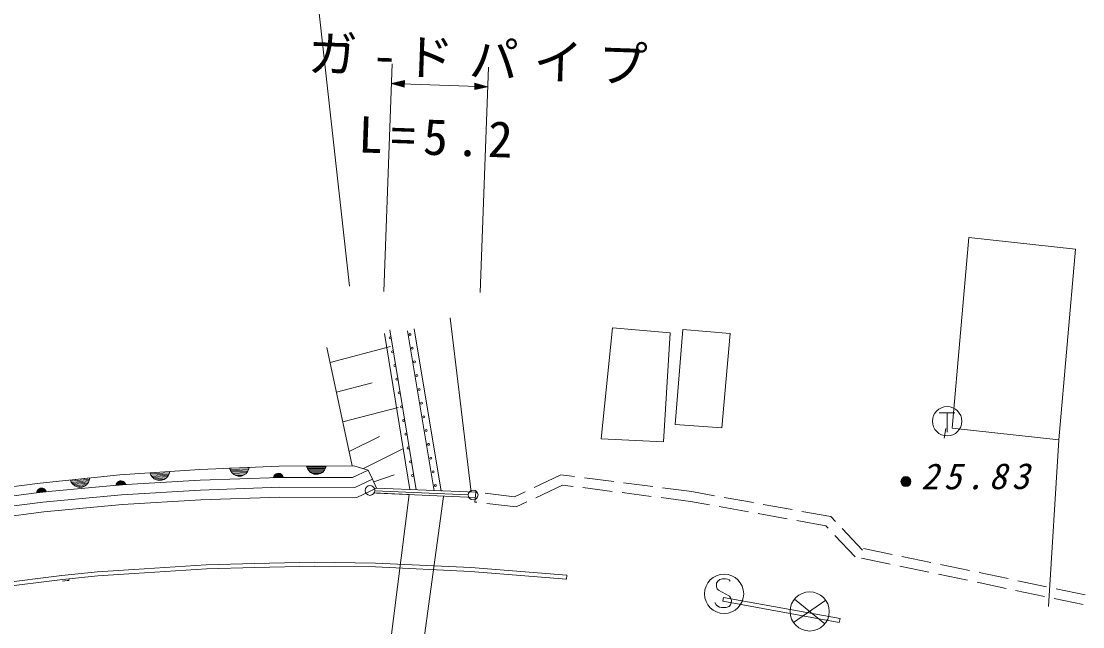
# Model space of a CAD drawing. Units: millimetres, scale not verified. Extents: x 39871 to 677802, y 19935 to 378772.
# Drawn here: x 275043 to 328753, y 280936 to 311566 of the extents above; entities that cross this region are included whole.
import ezdxf

# ---------------------------------------------------------------- set-up
doc = ezdxf.new("R2010")
doc.units = ezdxf.units.MM
doc.header["$LTSCALE"] = 996.768
doc.linetypes.add('USER1', pattern=[2, 1.5, -0.5])
doc.layers.add('S-SUV', color=7, linetype='Continuous', lineweight=13)
doc.layers.add('S-SUV-BORD', color=30, linetype='USER1', lineweight=13)
doc.styles.add('ＭＳ ゴシック', font='')
doc.styles.get('ＭＳ ゴシック').set_extended_font_data('MS Gothic')

# ---------------------------------------------------------------- blocks, each defined once
blk = doc.blocks.new('BUHIN1')
at = {"color": 7, "linetype": 'Continuous', "lineweight": 13}
for p, q in [((792.4, 598.1), (-792.4, -593.1)), ((-792.4, 598.1), (792.4, -593.1))]:
    blk.add_line(p, q, dxfattribs=at)
blk.add_circle((0, 0), 991.8, dxfattribs=at)
blk = doc.blocks.new('BUHIN5')
at = {"color": 7, "linetype": 'Continuous', "lineweight": 13}
blk.add_lwpolyline([(286.3, 653.3), (229.5, 711.2), (153.5, 743.4), (48.2, 759.7), (-106.2, 754.3), (-234.4, 714.9), (-341.4, 636.4), (-402.3, 524.5), (-403.3, 409.8), (-395.7, 335.2), (-352.4, 237), (-280.7, 184.7), (273.1, -110.1), (336, -197.7), (380.2, -320.8), (374.5, -440.7), (342.9, -536.6), (276.3, -628.7), (123.5, -678.9), (-105.6, -686.9), (-205.8, -675.4), (-302, -633.9), (-384.3, -562), (-458, -449.9)], dxfattribs=at)
blk.add_circle((0, 0), 991.8, dxfattribs=at)
blk = doc.blocks.new('BUHIN7')
at = {"color": 7, "linetype": 'Continuous', "lineweight": 13}
blk.add_circle((0, 0), 248, dxfattribs=at)

msp = doc.modelspace()

# ---------------------------------------------------------------- linework, layer by layer
at = {"layer": 'S-SUV'}
for p, q in [((289169.9, 320431.2), (291654.6, 298166.4)), ((293394, 297889.3), (293815.7, 309418.4)), ((298679.1, 309240.5), (298262.4, 297848.7)), ((294432.7, 308560.7), (293779.3, 308422.6)), ((293779.3, 308422.6), (294420.9, 308237)), ((293779.3, 308422.6), (298642.7, 308244.7)), ((293845.7, 308420.1), (294415.6, 308537.1)), ((294405.6, 308261.9), (293847.3, 308420.1)), ((293912, 308417.7), (294390.5, 308513.7)), ((294382.2, 308287.1), (293912, 308417.7)), ((293976.8, 308415.3), (294365.3, 308490.3)), ((294358.8, 308312.2), (293976.8, 308415.3)), ((294043.2, 308412.9), (294340.1, 308466.9)), ((294335.4, 308337.4), (294043.2, 308412.9)), ((294107.9, 308410.5), (294315, 308443.5)), ((294312, 308362.6), (294107.9, 308410.5)), ((294174.3, 308408.1), (294289.8, 308420.1)), ((294289.2, 308403.9), (294174.3, 308408.1)), ((294288.6, 308387.7), (294174.3, 308408.1)), ((294289.8, 308420.1), (294288.6, 308387.7)), ((294315, 308443.5), (294312, 308362.6)), ((294340.1, 308466.9), (294335.4, 308337.4)), ((294365.3, 308490.3), (294358.8, 308312.2)), ((294390.5, 308513.7), (294382.2, 308287.1)), ((294415.6, 308537.1), (294405.6, 308261.9)), ((294420.9, 308237), (294432.7, 308560.7)), ((298001.1, 308430.2), (297989.3, 308106.5)), ((298642.7, 308244.7), (298001.1, 308430.2)), ((298006.4, 308130.2), (298016.4, 308405.3)), ((298016.4, 308405.3), (298574.7, 308247.2)), ((298031.5, 308153.6), (298039.8, 308380.2)), ((298039.8, 308380.2), (298510, 308249.5)), ((298056.7, 308177), (298063.2, 308355)), ((298063.2, 308355), (298445.2, 308251.9)), ((298081.9, 308200.3), (298086.6, 308329.8)), ((298086.6, 308329.8), (298378.8, 308254.3)), ((298107, 308223.7), (298110, 308304.7)), ((298110, 308304.7), (298314.1, 308256.7)), ((297989.3, 308106.5), (298642.7, 308244.7)), ((298576.3, 308247.1), (298006.4, 308130.2)), ((298510, 308249.5), (298031.5, 308153.6)), ((298445.2, 308251.9), (298056.7, 308177)), ((298378.8, 308254.3), (298081.9, 308200.3)), ((298314.1, 308256.7), (298107, 308223.7)), ((298132.2, 308247.1), (298133.4, 308279.5)), ((298247.7, 308259.1), (298132.2, 308247.1)), ((298132.8, 308263.3), (298247.7, 308259.1)), ((298133.4, 308279.5), (298247.7, 308259.1)), ((322151.9, 290976.2), (322980.1, 300630.7)), ((328378.4, 300041.5), (322980.1, 300630.7)), ((327550.2, 290387), (328378.4, 300041.5)), ((297812, 287736), (296747.6, 296566.2)), ((293698.7, 295949), (295024.3, 287859.1)), ((294917.4, 296011.3), (296294.2, 287803)), ((304965.1, 296055.3), (304384.2, 290447.5)), ((307876.3, 295807.3), (304965.1, 296055.3)), ((308525.7, 295977.9), (308131.4, 291166.6)), ((310915.8, 295765), (308525.7, 295977.9)), ((294710.7, 287873), (293424.4, 295776.4)), ((294589.9, 295902), (295944.4, 287818.5)), ((307533.8, 290293.2), (307876.3, 295807.3)), ((310485.3, 290993.5), (310915.8, 295765)), ((291788.9, 289070.7), (290506.6, 295060.9)), ((290667.7, 294308.4), (293734.1, 295106.2)), ((290989.9, 292803.3), (292790.8, 293271.9)), ((291312.1, 291298.2), (294118.5, 292028.5)), ((321488.2, 291756.4), (322284.4, 291759.5)), ((321888.2, 291758), (321892, 290786.1)), ((308131.4, 291166.6), (310485.3, 290993.5)), ((321827.1, 290963.3), (321743.5, 290472)), ((322151.9, 290976.2), (327550.2, 290387)), ((291634.3, 289793.1), (293162.8, 290567.6)), ((304384.2, 290447.5), (307533.8, 290293.2)), ((327019.2, 281961.6), (327550.2, 290387)), ((292326.3, 288932.2), (294377, 289959.5)), ((284075.5, 288886.6), (288094.8, 289059.5)), ((285587.2, 288951.6), (286583.1, 288994.5)), ((286583.1, 288994.5), (286548.2, 288878.3)), ((288094.8, 289059.5), (291867.9, 289070.9)), ((289483, 289063.7), (290479.7, 289066.7)), ((289520.7, 288949.2), (289483, 289063.7)), ((290455, 289004.4), (289508.1, 289001.5)), ((290479.7, 289066.7), (290440.2, 288952)), ((291867.9, 289070.9), (292598.2, 288850)), ((276000, 288198), (280037.9, 288626.3)), ((277523.4, 288359.6), (278514.6, 288464.7)), ((278514.6, 288464.7), (278487, 288346.5)), ((280037.9, 288626.3), (284075.5, 288886.6)), ((281559.3, 288724.4), (282554, 288788.5)), ((281604, 288612.4), (281559.3, 288724.4)), ((282533.2, 288724.7), (281588.2, 288663.8)), ((281670, 288519.3), (281604, 288612.4)), ((281617.1, 288603.2), (282512.3, 288661)), ((282479, 288596.4), (281660.9, 288543.6)), ((281774, 288416.1), (281670, 288519.3)), ((281709.7, 288484.4), (282433.3, 288531)), ((282377.6, 288465), (281775.8, 288426.2)), ((282380.8, 288455.2), (282275.2, 288388.5)), ((282470.7, 288570.9), (282380.8, 288455.2)), ((282521.6, 288671.6), (282470.7, 288570.9)), ((282554, 288788.5), (282521.6, 288671.6)), ((288117.8, 288490.7), (284090.2, 288351.3)), ((285629.5, 288838.7), (285587.2, 288951.6)), ((286560.8, 288931.2), (285614.8, 288890.5)), ((285693.4, 288744.2), (285629.5, 288838.7)), ((285642.4, 288829.3), (286538.6, 288867.9)), ((286504, 288804), (285684.9, 288768.8)), ((285795.2, 288638.8), (285693.4, 288744.2)), ((285732.4, 288708.5), (286456.8, 288739.6)), ((285907.3, 288583.8), (285795.2, 288638.8)), ((286399.8, 288674.8), (285797.3, 288648.9)), ((286026, 288551.5), (285907.3, 288583.8)), ((285917, 288591.7), (286287.9, 288607.7)), ((286180.3, 288558.1), (286026, 288551.5)), ((286295.7, 288600.5), (286180.3, 288558.1)), ((286402.7, 288665), (286295.7, 288600.5)), ((286495.1, 288778.7), (286402.7, 288665)), ((286548.2, 288878.3), (286495.1, 288778.7)), ((287802.6, 288479.8), (287820.5, 288537.8)), ((288300.7, 288497.1), (287802.6, 288479.8)), ((287814, 288511.4), (288287.1, 288527.8)), ((287820.5, 288537.8), (287847.5, 288587.4)), ((288273.6, 288558.5), (287825.3, 288543)), ((287842.9, 288574.7), (288252.6, 288588.9)), ((287847.5, 288587.4), (287894.1, 288643.8)), ((288229.1, 288619.3), (287866.8, 288606.7)), ((287894.1, 288643.8), (287947.9, 288675.6)), ((287895.6, 288638.9), (288196.9, 288649.3)), ((287947.9, 288675.6), (288005.8, 288696.3)), ((288137.3, 288678.4), (287951.8, 288672)), ((288005.8, 288696.3), (288083, 288699)), ((288083, 288699), (288142.2, 288682.3)), ((291809.3, 288479.9), (288117.8, 288490.7)), ((288142.2, 288682.3), (288198, 288654.3)), ((288198, 288654.3), (288248.4, 288601.2)), ((288248.4, 288601.2), (288280, 288553.7)), ((288280, 288553.7), (288300.7, 288497.1)), ((289580.8, 288852.2), (289520.7, 288949.2)), ((289533.2, 288939.3), (290430.3, 288942)), ((290393.1, 288879.6), (289573.3, 288877.1)), ((289678.3, 288742.9), (289580.8, 288852.2)), ((289618.3, 288814.9), (290343.4, 288817.1)), ((289788.1, 288683.4), (289678.3, 288742.9)), ((290283.8, 288754.6), (289680.8, 288752.8)), ((289905.4, 288646.3), (289788.1, 288683.4)), ((289798.1, 288690.9), (290169.4, 288692)), ((290059.9, 288646.8), (289905.4, 288646.3)), ((290176.9, 288684.5), (290059.9, 288646.8)), ((290286.3, 288744.7), (290176.9, 288684.5)), ((290383.2, 288854.6), (290286.3, 288744.7)), ((290440.2, 288952), (290383.2, 288854.6)), ((292598.2, 288850), (291809.3, 288479.9)), ((292809.8, 288398.8), (292598.2, 288850)), ((292875.3, 288259.1), (293920.2, 288628.9)), ((271997.8, 287679.3), (276000, 288198)), ((275894.4, 287876.9), (275945, 287913.6)), ((275896.3, 287872.1), (276195.3, 287911)), ((275945, 287913.6), (276000.6, 287939.7)), ((276133.2, 287934.3), (275949.1, 287910.4)), ((276000.6, 287939.7), (276077.2, 287949.7)), ((280083.9, 288109.4), (276072.9, 287738)), ((276077.2, 287949.7), (276137.7, 287938.7)), ((276137.7, 287938.7), (276195.9, 287916.1)), ((276195.9, 287916.1), (276251.2, 287868)), ((277572.6, 288249.5), (277523.4, 288359.6)), ((278496.4, 288400.1), (277554.7, 288300.3)), ((277642.3, 288159.2), (277572.6, 288249.5)), ((277586.1, 288240.9), (278478.1, 288335.6)), ((278447.5, 288269.7), (277632.3, 288183.2)), ((277750.5, 288060.4), (277642.3, 288159.2)), ((277683.4, 288126), (278404.6, 288202.5)), ((277865.9, 288012.5), (277750.5, 288060.4)), ((278351.6, 288134.2), (277752, 288070.6)), ((277986.3, 287987.7), (277865.9, 288012.5)), ((277875, 288021), (278244.2, 288060.2)), ((278139.9, 288004), (277986.3, 287987.7)), ((278252.5, 288053.5), (278139.9, 288004)), ((278355.2, 288124.6), (278252.5, 288053.5)), ((278440.3, 288243.8), (278355.2, 288124.6)), ((278487, 288346.5), (278440.3, 288243.8)), ((279833.7, 288086.2), (279848.2, 288145.1)), ((280329.9, 288132.2), (279833.7, 288086.2)), ((279843.2, 288118.4), (280314.7, 288162)), ((279848.2, 288145.1), (279872.3, 288196.1)), ((280299.4, 288191.9), (279852.8, 288150.5)), ((279868.5, 288183.3), (280276.7, 288221.1)), ((279872.3, 288196.1), (279915.6, 288255.2)), ((280251.5, 288250), (279890.4, 288216.6)), ((279915.6, 288255.2), (279967.5, 288290)), ((279917.3, 288250.4), (280217.6, 288278.2)), ((279967.5, 288290), (280024.1, 288314)), ((280156.4, 288303.8), (279971.5, 288286.7)), ((280024.1, 288314), (280101, 288321.2)), ((284090.2, 288351.3), (280083.9, 288109.4)), ((280101, 288321.2), (280161, 288308)), ((280161, 288308), (280218.4, 288283.2)), ((280218.4, 288283.2), (280271.8, 288233.1)), ((280271.8, 288233.1), (280306, 288187.5)), ((280306, 288187.5), (280329.9, 288132.2)), ((281887.3, 288363.5), (281774, 288416.1)), ((282006.5, 288333.7), (281887.3, 288363.5)), ((281896.7, 288371.6), (282267.2, 288395.5)), ((282160.7, 288343.6), (282006.5, 288333.7)), ((282275.2, 288388.5), (282160.7, 288343.6)), ((288125.7, 287992.3), (284113.8, 287853.5)), ((291919.6, 287981.2), (288125.7, 287992.3)), ((292809.8, 288398.8), (291919.6, 287981.2)), ((293021.5, 287947.6), (292030, 287482.5)), ((293021.5, 287947.6), (292809.8, 288398.8)), ((298048.4, 287740.9), (293021.5, 287947.6)), ((276072.9, 287738), (272084.2, 287219.6)), ((276313, 287769.2), (275818.8, 287705)), ((275818.8, 287705), (275831.2, 287764.4)), ((275827.1, 287737.5), (276296.6, 287798.5)), ((275831.2, 287764.4), (275853.3, 287816.3)), ((276280.3, 287827.8), (275835.5, 287770)), ((275850, 287803.3), (276256.5, 287856.1)), ((275853.3, 287816.3), (275894.4, 287876.9)), ((276230.2, 287884.1), (275870.7, 287837.4)), ((280121.9, 287612.4), (276128, 287242.6)), ((276251.2, 287868), (276287.1, 287823.7)), ((276287.1, 287823.7), (276313, 287769.2)), ((284113.8, 287853.5), (280121.9, 287612.4)), ((284137.5, 287355.6), (280159.9, 287115.4)), ((288133.6, 287493.9), (284137.5, 287355.6)), ((292030, 287482.5), (288133.6, 287493.9)), ((294669.1, 287621.1), (292874.2, 287706.1)), ((297659.4, 287612.9), (292934, 287818.7)), ((298017.2, 287477.5), (293010.5, 287698.6)), ((294669.1, 287621.1), (293168.2, 275760.4)), ((296416.1, 287525.4), (294780.8, 275622.7)), ((276128, 287242.6), (272154.3, 286726.2)), ((280159.9, 287115.4), (276183.2, 286747.2)), ((276183.2, 286747.2), (272224.4, 286232.7)), ((284404.5, 284066.1), (286853.2, 284129.1)), ((286853.2, 284129.1), (289874, 284195.7)), ((289874, 284195.7), (292969, 284159.9)), ((292969, 284159.9), (297794.5, 283932.3)), ((277104, 283528.1), (278909.9, 283717.8)), ((278909.9, 283717.8), (280746.4, 283836.7)), ((278922.7, 283518.9), (280758.8, 283637.7)), ((280746.4, 283836.7), (284404.5, 284066.1)), ((280758.8, 283637.7), (284409.6, 283866.8)), ((284409.6, 283866.8), (286857.5, 283929.8)), ((286857.5, 283929.8), (289875, 283996.3)), ((289875, 283996.3), (292963.2, 283960.6)), ((292963.2, 283960.6), (297781.8, 283733.3)), ((297781.8, 283733.3), (302632.6, 283343.3)), ((297794.5, 283932.3), (302648.6, 283542.1)), ((273455.6, 283080.4), (277104, 283528.1)), ((273482.9, 282882.9), (277124.8, 283329.8)), ((277123, 283239.8), (277370.4, 283270.1)), ((277124.8, 283329.8), (278922.7, 283518.9)), ((277419.8, 283276.1), (277370.4, 283270.1)), ((277436.8, 283281.2), (277419.8, 283276.1)), ((277445.4, 283286.8), (277436.8, 283281.2)), ((277457.4, 283301.3), (277445.4, 283286.8)), ((277461.6, 283311.9), (277457.4, 283301.3)), ((277463.2, 283331.7), (277461.6, 283311.9)), ((302648.6, 283542.1), (302632.6, 283343.3)), ((310569.7, 282423), (310534.2, 282226.8)), ((310534.2, 282226.8), (316434.9, 281157.2)), ((310569.7, 282423), (316469.9, 281353.5)), ((316469.9, 281353.5), (316434.9, 281157.2))]:
    msp.add_line(p, q, dxfattribs=at)
at = {"layer": 'S-SUV', "linetype": 'USER1'}
for p, q in [((302344.5, 288619.2), (299998.6, 287509.9)), ((308977.2, 287772.4), (302344.5, 288619.2)), ((302426.1, 288104.7), (300082.4, 286996.5)), ((308901.3, 287278), (302426.1, 288104.7)), ((299998.6, 287509.9), (298048.4, 287740.9)), ((316010.1, 286508.4), (308977.2, 287772.4)), ((300082.4, 286996.5), (297989.6, 287244.3)), ((315758.7, 286045.6), (308901.3, 287278)), ((317603.7, 284809.5), (316010.1, 286508.4)), ((317239, 284467.4), (315758.7, 286045.6)), ((332778.5, 281744.1), (317340.9, 284956.9)), ((332676.6, 281254.6), (317239, 284467.4))]:
    msp.add_line(p, q, dxfattribs=at)
at = {"layer": 'S-SUV'}
for centre, radius in [((293714.5, 295545), 49.6), ((294713.1, 295724.3), 49.6), ((293827.7, 294849.3), 49.6), ((294829.7, 295029.2), 49.6), ((294946.3, 294334.1), 49.6), ((293940.9, 294153.7), 49.6), ((294054.1, 293458), 49.6), ((295062.8, 293638.9), 49.6), ((294167.4, 292762.3), 49.6), ((295179.5, 292943.8), 49.6), ((295296, 292248.7), 49.6), ((294280.6, 292066.7), 49.6), ((321889.9, 291331.8), 743.8), ((294393.8, 291371), 49.6), ((295412.6, 291553.6), 49.6), ((294507.1, 290675.3), 49.6), ((295529.2, 290858.5), 49.6), ((295645.8, 290163.4), 49.6), ((294620.3, 289979.7), 49.6), ((295762.4, 289468.3), 49.6), ((294733.5, 289284), 49.6), ((294846.7, 288588.3), 49.6), ((295879, 288773.2), 49.6), ((319803.5, 288282.9), 249.2), ((319803.5, 288282.9), 218), ((319803.5, 288282.9), 186.9), ((319803.5, 288282.9), 155.8), ((295995.6, 288078), 49.6), ((319803.5, 288282.9), 124.6), ((319803.5, 288282.9), 93.5), ((319803.6, 288284.1), 62.3), ((319803.5, 288282.9), 31.1)]:
    msp.add_circle(centre, radius, dxfattribs=at)
at = {"layer": 'S-SUV-BORD'}
msp.add_line((297989.6, 287244.3), (298048.4, 287740.9), dxfattribs=at)

# ---------------------------------------------------------------- block references
at = {"layer": 'S-SUV', "rotation": 357.99796}
for name, p in [('BUHIN7', (292685, 287829.6)), ('BUHIN7', (297908.4, 287602.1)), ('BUHIN5', (310604.6, 282600.5)), ('BUHIN1', (314936.4, 281711.9))]:
    msp.add_blockref(name, p, dxfattribs=at)

# ---------------------------------------------------------------- texts
at = {"layer": 'S-SUV', "attachment_point": 7, "style": 'ＭＳ ゴシック'}
for s, insert, char_height, rotation in [('\\T1.31;ガ-ドパイプ', (289517.4, 308941.7), 1827, 358), ('\\T1.32;L=5.2', (292074.5, 304906.1), 1827, 358), ('\\T1.28;\\Q15;25.83', (320564.6, 287861.9), 1315, 0.2)]:
    msp.add_mtext(s, dxfattribs=dict(at, insert=insert, char_height=char_height, rotation=rotation))

doc.saveas('drawing.dxf')
